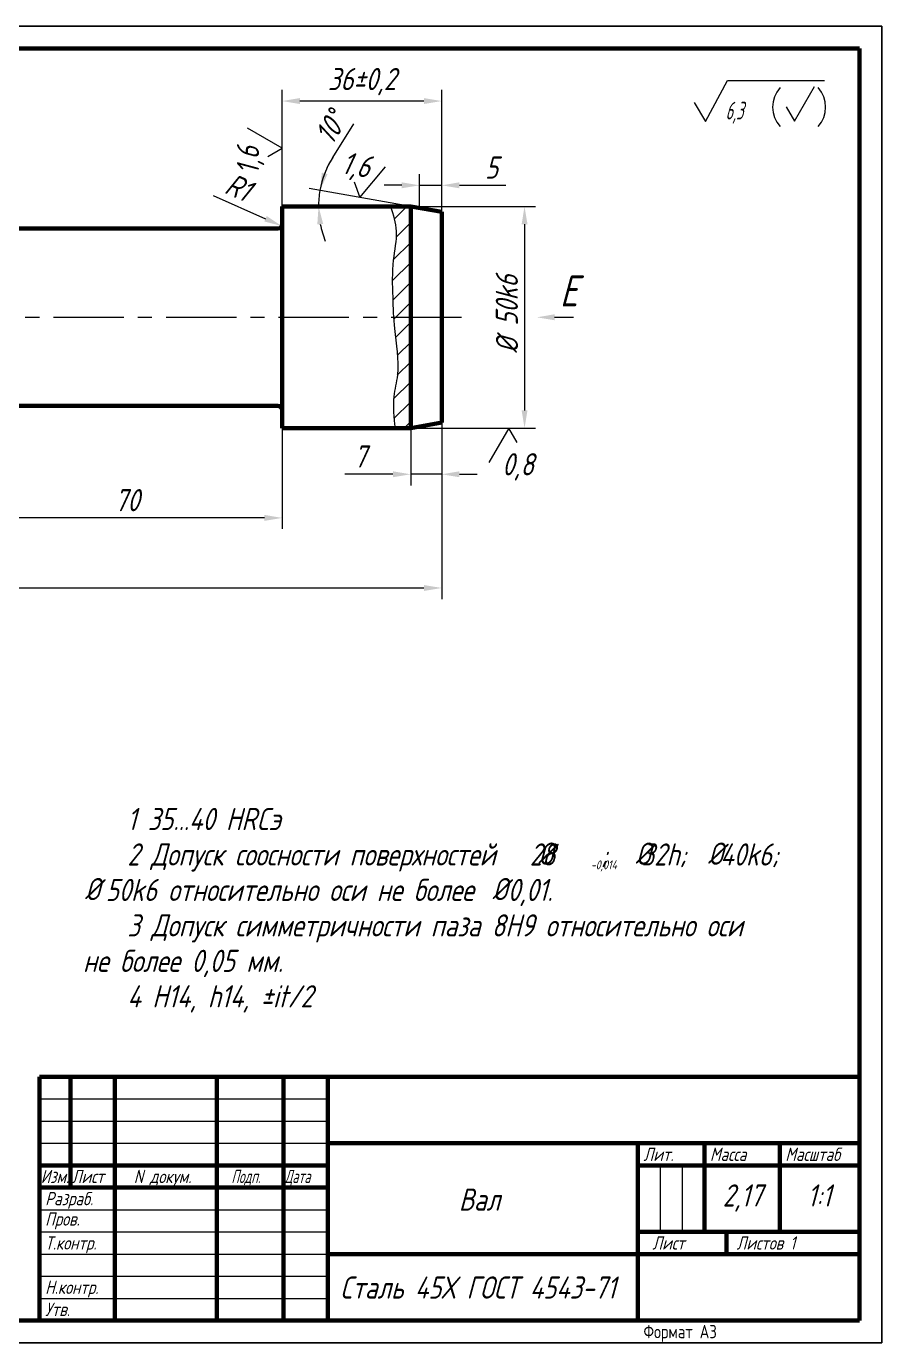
# Model space of a CAD drawing. Header units: millimetres. Extents: x 0 to 420, y 0 to 297.
# Drawn here: x 227 to 420, y 0 to 297 of the extents above; entities that cross this region are included whole.
import ezdxf
from ezdxf.enums import TextEntityAlignment as Align

# ---------------------------------------------------------------- set-up
doc = ezdxf.new("R2010")
doc.units = ezdxf.units.MM
doc.linetypes.add('осевая', pattern=[50.8, 31.75, -6.35, 6.35, -6.35])
doc.layers.get('0').update_dxf_attribs({"lineweight": 15})
doc.layers.get('DEFPOINTS').update_dxf_attribs({"color": 4})
for name, color, linetype, lineweight in [('Осевая', 7, 'осевая', 15), ('Основная', 7, 'Continuous', 60), ('Размер', 7, 'Continuous', 18), ('Техт', 7, 'Continuous', 18), ('Штриховка', 7, 'Continuous', 18)]:
    doc.layers.add(name, color=color, linetype=linetype, lineweight=lineweight)
doc.styles.add('ESKD', font='Eskd2__1.ttf', dxfattribs={"oblique": 15, "height": 4})
doc.styles.get("Standard").update_dxf_attribs({"font": 'GOST_A.TTF', "oblique": 15, "height": 5})
doc.dimstyles.new('ESKD', dxfattribs={"dimtxt": 4, "dimasz": 4, "dimexe": 2.5, "dimexo": 0, "dimgap": 1.5, "dimtad": 3, "dimdec": 0, "dimdsep": 46, "dimtxsty": 'Standard', "dimcen": 1.5, "dimdle": 1.25, "dimclrd": 256, "dimclre": 256, "dimclrt": 256, "dimadec": 4, "dimazin": 2, "dimtfac": 0.766667, "dimtdec": 0, "dimtmove": 0, "dimatfit": 0, "dimtvp": 1.5, "dimtolj": 1, "dimtzin": 0, "dimlwd": -1, "dimlwe": -1, "dimarcsym": 0})

# ---------------------------------------------------------------- blocks, each defined once
blk = doc.blocks.new('*D3')
at = {"layer": 'DEFPOINTS', "color": 0, "ltscale": 0.5, "transparency": 16777216}
for p in [(214.73, 211.35), (284.73, 206.35), (214.73, 186.09)]:
    blk.add_point(p, dxfattribs=at)
at = {"layer": 'Размер', "ltscale": 0.5, "transparency": 16777216}
for p, q in [((214.73, 211.35), (214.73, 183.59)), ((284.73, 206.35), (284.73, 183.59)), ((280.73, 186.09), (218.73, 186.09))]:
    blk.add_line(p, q, dxfattribs=at)
for points in [[(218.73, 186.76), (218.73, 185.42), (214.73, 186.09)], [(280.73, 186.76), (280.73, 185.42), (284.73, 186.09)]]:
    blk.add_solid(points, dxfattribs=at)
at = {"layer": 'Размер', "ltscale": 0.5, "transparency": 16777216, "insert": (249.73, 190.09), "char_height": 5, "attachment_point": 5}
blk.add_mtext('\\A1;70', dxfattribs=at)
blk = doc.blocks.new('*D5')
at = {"layer": 'DEFPOINTS', "color": 0, "ltscale": 0.5, "transparency": 16777216}
for p in [(284.73, 256.35), (292.98, 257.56), (313.73, 256.35), (313.73, 256.35), (320.73, 255.12)]:
    blk.add_point(p, dxfattribs=at)
at = {"layer": 'Размер', "ltscale": 0.5, "transparency": 16777216}
for p, q in [((296.14, 267.43), (300.92, 275.03)), ((313.73, 256.35), (290.8, 260.4))]:
    blk.add_line(p, q, dxfattribs=at)
for start, end in [(147.8122, 170), (147.9164, 158.9582), (170, 180), (191.0418, 202.0836)]:
    blk.add_arc((313.73, 256.35), 20.79, start, end, dxfattribs=at)
for points in [[(294.97, 263.64), (293.69, 263.99), (293.26, 259.96)], [(292.66, 252.31), (293.99, 252.43), (292.94, 256.35)]]:
    blk.add_solid(points, dxfattribs=at)
at = {"layer": 'Размер', "ltscale": 0.5, "transparency": 16777216, "insert": (295.14, 273.36), "char_height": 5, "attachment_point": 5, "rotation": 57.8122}
blk.add_mtext('\\A1;10', dxfattribs=at)
blk = doc.blocks.new('*D6')
at = {"layer": 'DEFPOINTS', "color": 0, "ltscale": 0.5, "transparency": 16777216}
for p in [(313.73, 206.35), (320.73, 207.59), (313.73, 195.93)]:
    blk.add_point(p, dxfattribs=at)
at = {"layer": 'Размер', "ltscale": 0.5, "transparency": 16777216}
for p, q in [((313.73, 206.35), (313.73, 193.43)), ((320.73, 207.59), (320.73, 193.43)), ((309.73, 195.93), (298.88, 195.93)), ((320.73, 195.93), (313.73, 195.93)), ((324.73, 195.93), (328.73, 195.93))]:
    blk.add_line(p, q, dxfattribs=at)
for points in [[(309.73, 196.6), (309.73, 195.27), (313.73, 195.93)], [(324.73, 196.6), (324.73, 195.27), (320.73, 195.93)]]:
    blk.add_solid(points, dxfattribs=at)
at = {"layer": 'Размер', "ltscale": 0.5, "transparency": 16777216, "insert": (302.3, 199.94), "char_height": 5, "attachment_point": 5}
blk.add_mtext('\\A1;7', dxfattribs=at)
blk = doc.blocks.new('*D7')
at = {"layer": 'DEFPOINTS', "color": 0, "ltscale": 0.5, "transparency": 16777216}
for p in [(313.73, 256.35), (313.73, 206.35), (339.42, 206.35)]:
    blk.add_point(p, dxfattribs=at)
at = {"layer": 'Размер', "ltscale": 0.5, "transparency": 16777216}
for p, q in [((313.73, 256.35), (341.92, 256.35)), ((339.42, 252.35), (339.42, 210.35)), ((313.73, 206.35), (341.92, 206.35))]:
    blk.add_line(p, q, dxfattribs=at)
for points in [[(338.76, 252.35), (340.09, 252.35), (339.42, 256.35)], [(338.76, 210.35), (340.09, 210.35), (339.42, 206.35)]]:
    blk.add_solid(points, dxfattribs=at)
at = {"layer": 'Размер', "ltscale": 0.5, "transparency": 16777216, "insert": (335.42, 231.35), "char_height": 5, "attachment_point": 5, "rotation": 90}
blk.add_mtext('\\A1;   50k6', dxfattribs=at)
blk = doc.blocks.new('*D8')
at = {"layer": 'DEFPOINTS', "color": 0, "ltscale": 0.5, "transparency": 16777216}
for p in [(315.73, 261.13), (315.73, 256), (320.73, 255.12)]:
    blk.add_point(p, dxfattribs=at)
at = {"layer": 'Размер', "ltscale": 0.5, "transparency": 16777216}
for p, q in [((315.73, 256), (315.73, 263.63)), ((320.73, 255.12), (320.73, 263.63)), ((311.73, 261.13), (307.73, 261.13)), ((315.73, 261.13), (320.73, 261.13)), ((324.73, 261.13), (335.22, 261.13))]:
    blk.add_line(p, q, dxfattribs=at)
for points in [[(311.73, 261.8), (311.73, 260.46), (315.73, 261.13)], [(324.73, 261.8), (324.73, 260.46), (320.73, 261.13)]]:
    blk.add_solid(points, dxfattribs=at)
at = {"layer": 'Размер', "ltscale": 0.5, "transparency": 16777216, "insert": (331.97, 265.13), "char_height": 5, "attachment_point": 5}
blk.add_mtext('\\A1;5', dxfattribs=at)
blk = doc.blocks.new('*D9')
at = {"layer": 'DEFPOINTS', "color": 0, "ltscale": 0.5, "transparency": 16777216}
for p in [(283.73, 252.35), (284.64, 251.94)]:
    blk.add_point(p, dxfattribs=at)
at = {"layer": 'Размер', "ltscale": 0.5, "transparency": 16777216}
blk.add_line((269.13, 258.86), (280.99, 253.57), dxfattribs=at)
blk.add_solid([(281.26, 254.18), (280.72, 252.97), (284.64, 251.94)], dxfattribs=at)
at = {"layer": 'Размер', "ltscale": 0.5, "transparency": 16777216, "insert": (274.87, 260.69), "char_height": 5, "attachment_point": 5, "rotation": 335.9561}
blk.add_mtext('\\A1;R1', dxfattribs=at)
blk = doc.blocks.new('*D13')
at = {"layer": 'DEFPOINTS', "color": 0, "ltscale": 0.5, "transparency": 16777216}
for p in [(181.37, 253.43), (143.73, 251), (145.73, 251.35), (145.73, 251.35), (283.73, 251.35)]:
    blk.add_point(p, dxfattribs=at)
at = {"layer": 'Размер', "ltscale": 0.5, "transparency": 16777216}
blk.add_line((145.73, 251.35), (183.35, 257.98), dxfattribs=at)
for start, end in [(16.4234, 22.8468), (0, 10), (347.1532, 353.5766)]:
    blk.add_arc((145.73, 251.35), 35.7, start, end, dxfattribs=at)
for points in [[(180.62, 261.6), (179.32, 261.29), (180.89, 257.55)], [(180.54, 247.4), (181.87, 247.32), (181.43, 251.35)]]:
    blk.add_solid(points, dxfattribs=at)
at = {"layer": 'Размер', "ltscale": 0.5, "transparency": 16777216, "insert": (184.37, 260.44), "char_height": 5, "attachment_point": 5, "rotation": 283.2368}
blk.add_mtext('\\A1;10', dxfattribs=at)
blk = doc.blocks.new('*D22')
at = {"layer": 'DEFPOINTS', "color": 0, "ltscale": 0.5, "transparency": 16777216}
for p in [(85.73, 218.35), (320.73, 207.59), (320.73, 170.28)]:
    blk.add_point(p, dxfattribs=at)
at = {"layer": 'Размер', "ltscale": 0.5, "transparency": 16777216}
for p, q in [((85.73, 218.35), (85.73, 167.78)), ((320.73, 207.59), (320.73, 167.78)), ((89.73, 170.28), (316.73, 170.28))]:
    blk.add_line(p, q, dxfattribs=at)
for points in [[(89.73, 170.94), (89.73, 169.61), (85.73, 170.28)], [(316.73, 170.94), (316.73, 169.61), (320.73, 170.28)]]:
    blk.add_solid(points, dxfattribs=at)
at = {"layer": 'Размер', "ltscale": 0.5, "transparency": 16777216, "insert": (203.23, 174.28), "char_height": 5, "attachment_point": 5}
blk.add_mtext('\\A1;235', dxfattribs=at)
blk = doc.blocks.new('*D25')
at = {"layer": 'DEFPOINTS', "color": 0, "ltscale": 0.5, "transparency": 16777216}
for p in [(284.73, 280.14), (284.73, 256.35), (320.73, 255.12)]:
    blk.add_point(p, dxfattribs=at)
at = {"layer": 'Размер', "ltscale": 0.5, "transparency": 16777216}
for p, q in [((284.73, 256.35), (284.73, 282.64)), ((320.73, 255.12), (320.73, 282.64)), ((316.73, 280.14), (288.73, 280.14))]:
    blk.add_line(p, q, dxfattribs=at)
for points in [[(288.73, 280.81), (288.73, 279.47), (284.73, 280.14)], [(316.73, 280.81), (316.73, 279.47), (320.73, 280.14)]]:
    blk.add_solid(points, dxfattribs=at)
at = {"layer": 'Размер', "ltscale": 0.5, "transparency": 16777216, "insert": (302.73, 284.52), "char_height": 5, "attachment_point": 5}
blk.add_mtext('\\A1;36%%p0,2', dxfattribs=at)

msp = doc.modelspace()

# ---------------------------------------------------------------- hatches: boundary and pattern name
at = {"layer": 'Штриховка', "ltscale": 0.5}
h = msp.add_hatch(dxfattribs=at)
h.set_pattern_fill('ANSI31', color=256, style=0)
h.set_pattern_definition([(45, (389.632, 427.3986), (-2.245064, 2.245064), [])])
edge = h.paths.add_edge_path()
edge.add_line((313.73, 256.35), (309.11, 256.35))
edge.add_spline(control_points=[(309.11, 256.35), (309.81, 254.51), (311.01, 250.56), (309.41, 243.64), (309.63, 237.15), (309.78, 232.86), (309.87, 231.35)], knot_values=[2.30894, 2.30894, 2.30894, 2.30894, 8.087017, 14.653511, 23.01785, 27.554137, 27.554137, 27.554137, 27.554137], degree=3, periodic=0)
edge.add_line((309.87, 231.35), (313.73, 231.35))
edge.add_line((313.73, 231.35), (313.73, 256.35))
edge = h.paths.add_edge_path()
edge.add_line((313.73, 231.35), (309.87, 231.35))
edge.add_spline(control_points=[(309.87, 231.35), (309.92, 230.5), (310.25, 226.16), (311.43, 220.14), (309.52, 212.75), (309.89, 208.73), (310.24, 206.35)], knot_values=[27.554137, 27.554137, 27.554137, 27.554137, 30.114501, 40.589084, 45.528515, 52.669245, 52.669245, 52.669245, 52.669245], degree=3, periodic=0)
edge.add_line((310.24, 206.35), (313.73, 206.35))
edge.add_line((313.73, 206.35), (313.73, 231.35))

# ---------------------------------------------------------------- linework, layer by layer
for p, q in [((230, 55), (295, 55)), ((230, 50), (295, 50)), ((230, 45), (295, 45)), ((370, 40), (370, 25)), ((370, 40), (370, 25)), ((375, 40), (375, 25)), ((375, 40), (375, 25)), ((230, 30), (295, 30)), ((230, 25), (295, 25)), ((230, 20), (295, 20)), ((230, 15), (295, 15)), ((230, 10), (295, 10))]:
    msp.add_line(p, q)
at = {"color": 4, "ltscale": 0.5}
msp.add_open_spline([(309.11, 256.35), (309.81, 254.51), (311.01, 250.56), (309.41, 243.64), (309.66, 236.3), (309.95, 227.68), (311.43, 220.14), (309.52, 212.75), (309.89, 208.73), (310.24, 206.35)], degree=3, knots=[2.30894, 2.30894, 2.30894, 2.30894, 8.087017, 14.653511, 23.01785, 30.114501, 40.589084, 45.528515, 52.669245, 52.669245, 52.669245, 52.669245], dxfattribs=at)
at = {"layer": 'DEFPOINTS'}
for p, q in [((0, 297), (420, 297)), ((420, 297), (420, 0)), ((420, 0), (0, 0))]:
    msp.add_line(p, q, dxfattribs=at)
at = {"layer": 'Осевая', "ltscale": 0.5}
msp.add_line((80.73, 231.35), (325.73, 231.35), dxfattribs=at)
at = {"layer": 'Основная', "ltscale": 10}
for p, q in [((20, 292), (415, 292)), ((415, 292), (415, 5)), ((230, 5), (230, 60)), ((230, 60), (415, 60)), ((237, 60), (237, 35)), ((247, 60), (247, 5)), ((270, 5), (270, 60)), ((285, 60), (285, 5)), ((295, 5), (295, 60)), ((295, 45), (415, 45)), ((365, 45), (365, 5)), ((380, 45), (380, 25)), ((397, 45), (397, 25)), ((230, 40), (295, 40)), ((365, 40), (415, 40)), ((230, 35), (295, 35)), ((365, 25), (415, 25)), ((385, 24.96), (385, 19.96)), ((295, 20), (415, 20)), ((415, 5), (20, 5))]:
    msp.add_line(p, q, dxfattribs=at)
at = {"layer": 'Основная', "ltscale": 0.5}
for p, q in [((284.73, 256.35), (284.73, 206.35)), ((313.73, 256.35), (284.73, 256.35)), ((313.73, 256.35), (313.73, 206.35)), ((320.73, 255.12), (313.73, 256.35)), ((320.73, 255.12), (320.73, 207.59)), ((145.73, 251.35), (283.73, 251.35)), ((145.73, 211.35), (283.73, 211.35)), ((313.73, 206.35), (284.73, 206.35)), ((320.73, 207.59), (313.73, 206.35))]:
    msp.add_line(p, q, dxfattribs=at)
for centre, start, end in [((283.73, 252.35), 270, 0), ((283.73, 210.35), 0, 90)]:
    msp.add_arc(centre, 1, start, end, dxfattribs=at)
at = {"layer": 'Техт', "ltscale": 10}
for p, q in [((380.23, 275.5), (385.23, 284.79)), ((385.23, 284.79), (407.1, 284.79)), ((400.33, 275.59), (404.83, 283.39)), ((377.73, 279.83), (380.23, 275.5)), ((398.46, 278.84), (400.33, 275.59)), ((284.73, 269.5), (276.94, 274)), ((281.49, 267.62), (284.73, 269.5)), ((302.26, 258.37), (308.05, 265.27)), ((300.98, 261.89), (302.26, 258.37)), ((335.87, 206.35), (331.37, 198.56)), ((337.74, 203.11), (335.87, 206.35))]:
    msp.add_line(p, q, dxfattribs=at)
at = {"layer": 'Техт', "ltscale": 0.4}
msp.add_line((346.18, 231.35), (350.44, 231.35), dxfattribs=at)
at = {"layer": 'Техт', "ltscale": 10}
for centre, start, end in [((401.99, 278.77), 138.0198, 221.9802), ((400.75, 278.77), 318.0198, 41.9802)]:
    msp.add_arc(centre, 6.59, start, end, dxfattribs=at)
at = {"layer": 'Техт', "ltscale": 0.4}
msp.add_solid([(346.18, 232.02), (346.18, 230.68), (342.18, 231.35)], dxfattribs=at)

# ---------------------------------------------------------------- texts
at = {"layer": 'Размер', "ltscale": 0.5, "attachment_point": 5, "style": 'ESKD'}
for s, insert, char_height, rotation in [('°', (297.27, 277.34), 4, 97.9601), ('%%C', (335.47, 224.99), 5, 90)]:
    msp.add_mtext(s, dxfattribs=dict(at, insert=insert, char_height=char_height, rotation=rotation))
at = {"layer": 'Размер', "ltscale": 0.5, "char_height": 5, "attachment_point": 5, "style": 'ESKD'}
for insert in [(344.19, 110.34), (366.18, 110.34), (382.52, 110.34), (241.94, 102.34), (333.87, 102.34)]:
    msp.add_mtext('%%C', dxfattribs=dict(at, insert=insert))
at = {"layer": 'Техт', "style": 'ESKD', "oblique": 15, "width": 0.7}
msp.add_text('6,3', height=4, dxfattribs=at).set_placement((384.77, 275.99))
at = {"layer": 'Техт', "oblique": 15}
for rotation, p in [(90, (279.52, 263.6)), (350, (297.95, 263.86))]:
    msp.add_text('1,6', height=5, rotation=rotation, dxfattribs=at).set_placement(p)
at = {"layer": 'Техт', "style": 'ESKD', "oblique": 15}
msp.add_text('Е', height=7, dxfattribs=at).set_placement((349.4, 237.3), align=Align.MIDDLE)
at = {"layer": 'Техт', "oblique": 15}
for s, height, p in [('0,8', 5, (334.35, 195.69)), ('1 35...40 HRCэ', 5, (249.8, 115.65)), ('2 Допуск соосности поверхностей   28    ;   32h;   40k6;', 5, (249.8, 107.65)), ('-0,014', 2, (354.38, 106.81)), ('  50k6 относительно оси не более   0,01.', 5, (239.8, 99.65)), ('3 Допуск симметричности паза 8Н9 относительно оси', 5, (249.8, 91.65)), ('не более 0,05 мм.', 5, (239.8, 83.65)), ('4 Н14, h14, %%Pit/2', 5, (249.8, 75.65)), ('Лит.', 3, (366.26, 41)), ('Масса', 3, (381.26, 41)), ('Масштаб', 3, (398.26, 41)), ('Изм.', 3, (230.26, 36)), ('Лист', 3, (237.26, 36)), ('N докум.', 3, (251.26, 36)), ('2,17', 5, (384.11, 30.72)), ('1:1', 5, (403.23, 30.72)), ('Разраб.', 3, (231.26, 31)), ('Вал', 5, (324.6, 29.78)), ('Пров.', 3, (231.26, 26.4)), ('Т.контр.', 3, (231.26, 21)), ('Лист', 3, (368.26, 21)), ('Листов 1', 3, (387.26, 21)), ('Сталь 45Х ГОСТ 4543-71', 5, (297.84, 9.94)), ('Н.контр.', 3, (231.26, 11)), ('Утв.', 3, (231.26, 6))]:
    msp.add_text(s, height=height, dxfattribs=at).set_placement(p)
at = {"layer": 'Техт', "oblique": 15, "width": 0.8}
for s, p in [('Подп.', (273.26, 36)), ('Дата', (285.26, 36))]:
    msp.add_text(s, height=3, dxfattribs=at).set_placement(p)
at = {"layer": 'Техт'}
msp.add_text('Формат А3', height=3, dxfattribs=at).set_placement((366.26, 1))

# ---------------------------------------------------------------- dimensions: what is measured, and where the dimension line sits
at = {"layer": 'Размер', "ltscale": 0.5}
dim = msp.add_linear_dim(base=(284.73, 280.14), p1=(320.73, 255.12), p2=(284.73, 256.35), text='<>%%p0,2', dimstyle='ESKD', dxfattribs=at)
dim.commit()
dim.dimension.update_dxf_attribs({"geometry": '*D25', "text_midpoint": (302.73, 284.52)})
dim = msp.add_angular_dim_2l(base=(292.98, 257.56), line1=((313.73, 256.35), (284.73, 256.35)), line2=((320.73, 255.12), (313.73, 256.35)), text='10', dimstyle='ESKD', dxfattribs=at)
dim.commit()
dim.dimension.update_dxf_attribs({"geometry": '*D5', "text_midpoint": (295.14, 273.36)})
dim = msp.add_linear_dim(base=(315.73, 261.13), p1=(320.73, 255.12), p2=(315.73, 256), dimstyle='ESKD', dxfattribs=at)
dim.commit()
dim.dimension.update_dxf_attribs({"geometry": '*D8', "text_midpoint": (331.97, 261.13), "dimtype": 160})
dim = msp.add_angular_dim_2l(base=(181.37, 253.43), line1=((145.73, 251.35), (283.73, 251.35)), line2=((143.73, 251), (145.73, 251.35)), text='10', dimstyle='ESKD', dxfattribs=at)
dim.commit()
dim.dimension.update_dxf_attribs({"geometry": '*D13', "text_midpoint": (180.48, 259.53), "dimtype": 162})
dim = msp.add_radius_dim(center=(283.73, 252.35), mpoint=(284.64, 251.94), dimstyle='ESKD', override={"dimtmove": 1}, dxfattribs=at)
dim.commit()
dim.dimension.update_dxf_attribs({"geometry": '*D9', "text_midpoint": (273.24, 257.03), "dimtype": 164})
dim = msp.add_linear_dim(base=(339.42, 206.35), p1=(313.73, 256.35), p2=(313.73, 206.35), angle=90, text='   <>k6', dimstyle='ESKD', dxfattribs=at)
dim.commit()
dim.dimension.update_dxf_attribs({"geometry": '*D7', "text_midpoint": (335.42, 231.35)})
for base, p1, p2, picture, middle in [((320.73, 170.28), (85.73, 218.35), (320.73, 207.59), '*D22', (203.23, 174.28)), ((214.73, 186.09), (284.73, 206.35), (214.73, 211.35), '*D3', (249.73, 190.09)), ((313.73, 195.93), (320.73, 207.59), (313.73, 206.35), '*D6', (302.3, 199.94))]:
    dim = msp.add_linear_dim(base=base, p1=p1, p2=p2, dimstyle='ESKD', dxfattribs=at)
    dim.commit()
    dim.dimension.update_dxf_attribs({"geometry": picture, "text_midpoint": middle})

doc.saveas('drawing.dxf')
